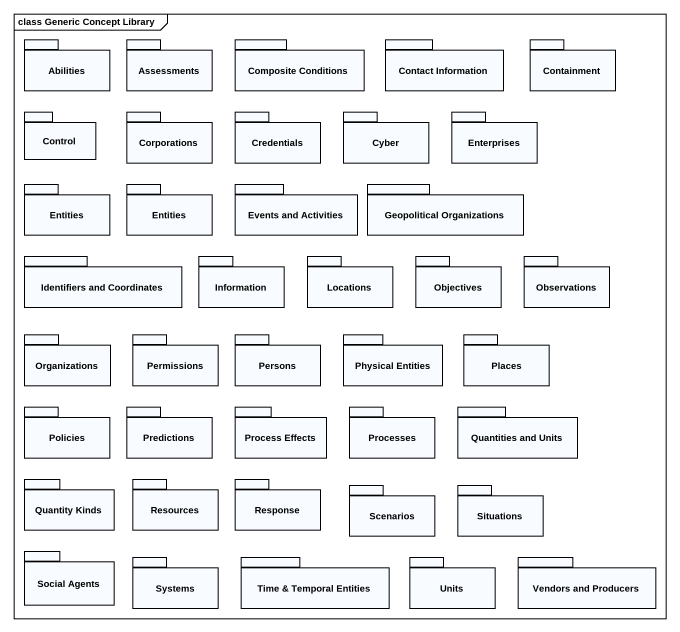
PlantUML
@startuml
mainframe class Generic Concept Library
package Abilities {
}
package Assessments {
}
package "Composite Conditions" as Composite_Conditions {
}
package "Contact Information" as Contact_Information {
}
package Containment {
}
package "Control" as Control_ {
}
package Corporations {
}
package Credentials {
}
package Cyber {
}
package Enterprises {
}
package Entities {
}
package "Entities" as Entities_2 {
}
package "Events and Activities" as Events_and_Activities {
}
package "Geopolitical Organizations" as Geopolitical_Organizations {
}
package "Identifiers and Coordinates" as Identifiers_and_Coordinates {
}
package Information {
}
package Locations {
}
package Objectives {
}
package Observations {
}
package Organizations {
}
package Permissions {
}
package Persons {
}
package "Physical Entities" as Physical_Entities {
}
package Places {
}
package Policies {
}
package Predictions {
}
package "Process Effects" as Process_Effects {
}
package Processes {
}
package "Quantities and Units" as Quantities_and_Units {
}
package "Quantity Kinds" as Quantity_Kinds {
}
package Resources {
}
package Response {
}
package Scenarios {
}
package Situations {
}
package "Social Agents" as Social_Agents {
}
package Systems {
}
package "Time & Temporal Entities" as Time_Temporal_Entities {
}
package Units {
}
package "Vendors and Producers" as Vendors_and_Producers {
}
@enduml
